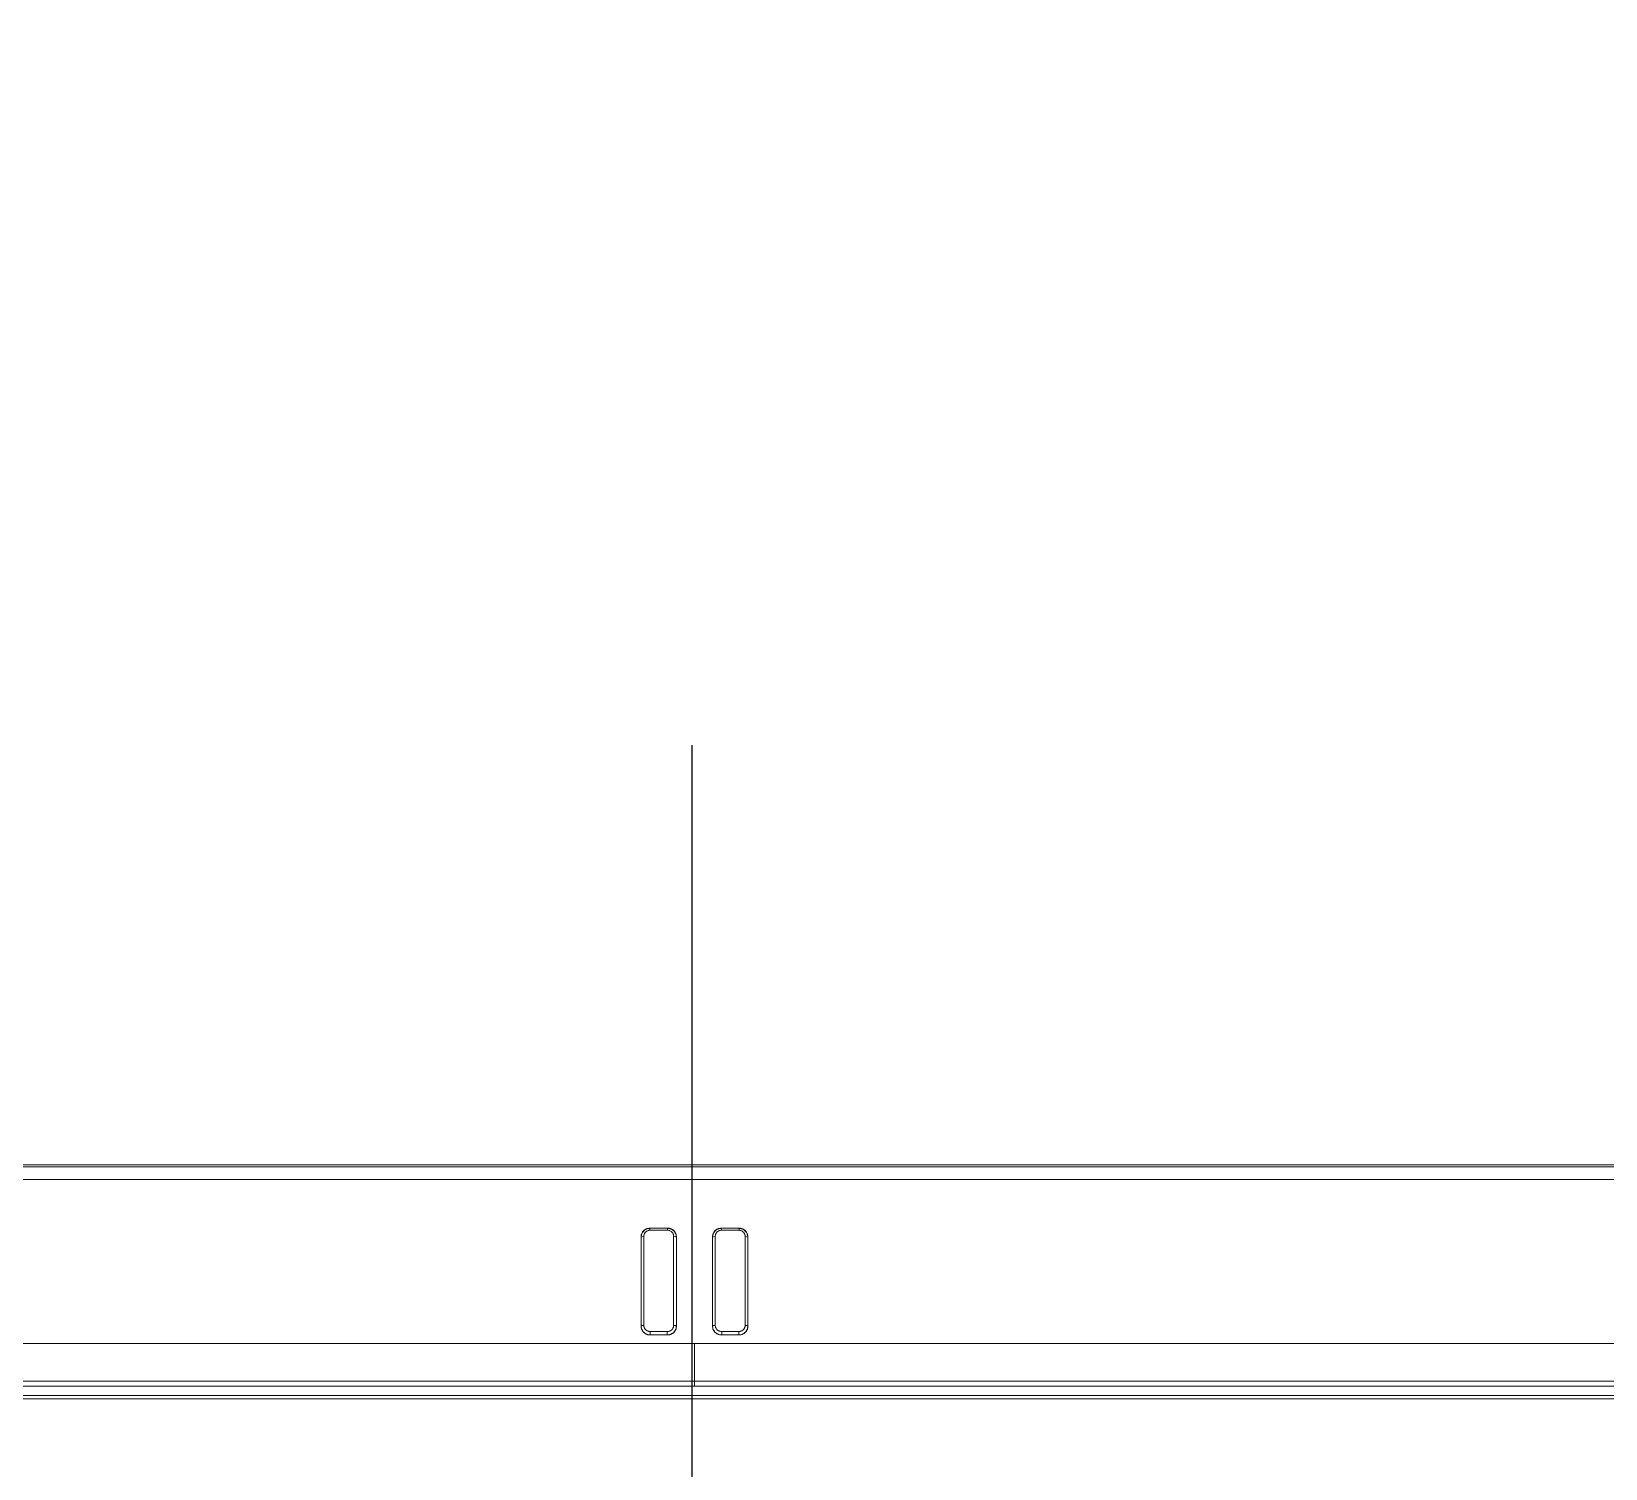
# Model space of a CAD drawing. Header units: inches. Extents: x 405346 to 489838, y -25612 to 14934.
# Drawn here: x 462724.4 to 462891.4, y 4739.4 to 4892 of the extents above; entities that cross this region are included whole.
import ezdxf

# ---------------------------------------------------------------- set-up
doc = ezdxf.new("R2010")
doc.units = ezdxf.units.IN
doc.header["$LTSCALE"] = 200
doc.header["$MEASUREMENT"] = 0
doc.linetypes.add('DH-HID2', pattern=[1.2, 0.8, -0.4])
doc.layers.add('FU-FURM', color=251, linetype='DH-HID2')
doc.layers.add('SS-EQ', color=2, linetype='Continuous', lineweight=20)

# ---------------------------------------------------------------- blocks, each defined once
blk = doc.blocks.new('FLLLL')
at = {"layer": 'FU-FURM'}
blk.add_lwpolyline([(463642, 4459.53), (463642, 2859.53), (462842, 2859.53), (462842, 4459.53)], close=True, dxfattribs=at)
blk = doc.blocks.new('4way무풍')
at = {"layer": 'SS-EQ'}
for p, q in [((-2.83, 443.5), (-4.75, 443.5)), ((-4.73, 443.49), (-2.85, 443.49)), ((-4.73, 443.49), (-4.73, 443.29)), ((-2.85, 443.29), (-4.73, 443.29)), ((-2.85, 443.49), (-2.85, 443.29)), ((4.75, 443.5), (2.83, 443.5)), ((2.85, 443.49), (4.73, 443.49)), ((2.85, 443.29), (2.85, 443.49)), ((4.73, 443.29), (2.85, 443.29)), ((4.73, 443.29), (4.73, 443.49)), ((-265.57, 431.26), (0, 431.26)), ((-4.7, 432.17), (-4.7, 432.53)), ((-4.7, 432.53), (-2.89, 432.53)), ((-2.89, 432.17), (-4.7, 432.17)), ((-4.7, 432.17), (-2.88, 432.17)), ((-2.89, 432.53), (-2.89, 432.17)), ((265.55, 431.26), (0, 431.26)), ((2.88, 432.17), (4.7, 432.17)), ((2.89, 432.53), (4.7, 432.53)), ((2.89, 432.17), (2.89, 432.53)), ((4.7, 432.17), (2.89, 432.17)), ((4.7, 432.17), (4.7, 432.53)), ((-257.01, 426.73), (0, 426.73)), ((0, 426.73), (0, 427.28)), ((0, 426.73), (257.01, 426.73)), ((263.13, 425.73), (-263.13, 425.73)), ((262.95, 425.39), (-262.95, 425.39))]:
    blk.add_line(p, q, dxfattribs=at)
for centre, major_axis, ratio, start_param, end_param in [((-5.37, 442.54), (0.284, 0), 0.291585, 1.570797, 3.050313), ((-2.21, 442.54), (-0.284, 0), 0.291585, 3.232872, 4.712388), ((2.21, 442.54), (0.284, 0), 0.291585, 1.570797, 3.050313), ((5.37, 442.54), (-0.284, 0), 0.291585, 3.232872, 4.712388), ((-5.37, 433.11), (0.284, 0), 0.286394, 1.570798, 3.050501), ((-2.21, 433.11), (0.284, 0), 0.286394, 0.091092, 1.570794), ((2.21, 433.11), (-0.284, 0), 0.286394, 4.712391, 6.192093), ((5.37, 433.11), (0.284, 0), 0.286394, 0.091092, 1.570794)]:
    blk.add_ellipse(centre, major_axis=major_axis, ratio=ratio, start_param=start_param, end_param=end_param, dxfattribs=at)
for points, degree in [([(-268.67, 450), (268.67, 450)], 1), ([(266.49, 450.23), (-266.49, 450.23)], 1), ([(-268.67, 448.66), (-89.56, 448.66), (89.56, 448.66), (268.67, 448.66)], 3), ([(-5.67, 442.56), (-5.67, 442.56), (-5.66, 442.55), (-5.66, 442.55)], 3), ([(-5.67, 442.56), (-5.67, 439.41), (-5.67, 436.26), (-5.67, 433.11)], 3), ([(-5.66, 433.12), (-5.66, 436.27), (-5.66, 439.41), (-5.66, 442.55)], 3), ([(-5.37, 442.62), (-5.37, 439.48), (-5.37, 436.34), (-5.37, 433.2)], 3), ([(-2.21, 433.2), (-2.21, 436.34), (-2.21, 439.48), (-2.21, 442.62)], 3), ([(-1.91, 442.56), (-1.92, 442.56), (-1.92, 442.55), (-1.92, 442.55)], 3), ([(-1.92, 442.55), (-1.92, 439.41), (-1.92, 436.27), (-1.92, 433.12)], 3), ([(-1.91, 433.11), (-1.91, 436.26), (-1.91, 439.41), (-1.91, 442.56)], 3), ([(1.92, 442.55), (1.92, 442.55), (1.92, 442.56), (1.91, 442.56)], 3), ([(1.91, 442.56), (1.91, 439.41), (1.91, 436.26), (1.91, 433.11)], 3), ([(1.92, 433.12), (1.92, 436.27), (1.92, 439.41), (1.92, 442.55)], 3), ([(2.21, 442.62), (2.21, 439.48), (2.21, 436.34), (2.21, 433.2)], 3), ([(5.37, 433.2), (5.37, 436.34), (5.37, 439.48), (5.37, 442.62)], 3), ([(5.67, 442.56), (5.67, 442.56), (5.66, 442.55), (5.66, 442.55)], 3), ([(5.66, 442.55), (5.66, 439.41), (5.66, 436.27), (5.66, 433.12)], 3), ([(5.67, 433.11), (5.67, 436.26), (5.67, 439.41), (5.67, 442.56)], 3), ([(-5.67, 433.11), (-5.67, 433.11), (-5.66, 433.12), (-5.66, 433.12)], 3), ([(-1.91, 433.11), (-1.92, 433.11), (-1.92, 433.12), (-1.92, 433.12)], 3), ([(1.91, 433.11), (1.92, 433.11), (1.92, 433.12), (1.92, 433.12)], 3), ([(5.66, 433.12), (5.66, 433.12), (5.67, 433.11), (5.67, 433.11)], 3), ([(0, 427.28), (0, 428.61), (0, 429.93), (0, 431.26)], 3), ([(0, 427.28), (-88.52, 427.28), (-177.04, 427.28), (-265.56, 427.28)], 3), ([(0, 427.28), (88.51, 427.28), (177.03, 427.28), (265.54, 427.28)], 3)]:
    blk.add_open_spline(points, degree=degree, dxfattribs=at)
for points, knots in [([(-4.75, 443.5), (-4.81, 443.5), (-4.87, 443.5), (-4.97, 443.48), (-5, 443.47), (-5.04, 443.46), (-5.06, 443.45), (-5.08, 443.44), (-5.1, 443.44), (-5.17, 443.4), (-5.22, 443.37), (-5.29, 443.33), (-5.3, 443.32), (-5.32, 443.3), (-5.36, 443.27), (-5.41, 443.22), (-5.45, 443.17), (-5.49, 443.12), (-5.51, 443.1), (-5.56, 443.02), (-5.58, 442.97), (-5.61, 442.88), (-5.62, 442.86), (-5.64, 442.8), (-5.65, 442.77), (-5.66, 442.68), (-5.67, 442.62), (-5.67, 442.56)], [0, 0, 0, 0, 0.125, 0.125, 0.1875, 0.1875, 0.21875, 0.21875, 0.25, 0.25, 0.375, 0.375, 0.40625, 0.40625, 0.4375, 0.5, 0.5625, 0.5625, 0.625, 0.625, 0.75, 0.75, 0.8125, 0.8125, 0.875, 0.875, 1, 1, 1, 1]), ([(-4.73, 443.49), (-4.76, 443.49), (-4.79, 443.48), (-4.85, 443.48), (-4.89, 443.47), (-4.98, 443.45), (-5.03, 443.44), (-5.1, 443.41), (-5.12, 443.4), (-5.15, 443.39), (-5.16, 443.38), (-5.2, 443.36), (-5.23, 443.34), (-5.3, 443.29), (-5.35, 443.25), (-5.41, 443.18), (-5.43, 443.16), (-5.47, 443.11), (-5.49, 443.09), (-5.54, 443.01), (-5.56, 442.96), (-5.59, 442.89), (-5.6, 442.87), (-5.61, 442.85), (-5.61, 442.83), (-5.63, 442.79), (-5.63, 442.76), (-5.65, 442.67), (-5.66, 442.61), (-5.66, 442.55)], [0, 0, 0, 0, 0.0625, 0.0625, 0.125, 0.125, 0.25, 0.25, 0.28125, 0.28125, 0.3125, 0.3125, 0.375, 0.375, 0.5, 0.5, 0.5625, 0.5625, 0.625, 0.625, 0.75, 0.75, 0.78125, 0.78125, 0.8125, 0.8125, 0.875, 0.875, 1, 1, 1, 1]), ([(-4.73, 443.29), (-4.75, 443.29), (-4.78, 443.28), (-4.82, 443.28), (-4.84, 443.28), (-4.91, 443.26), (-4.95, 443.25), (-5, 443.23), (-5.01, 443.22), (-5.03, 443.21), (-5.04, 443.21), (-5.06, 443.19), (-5.08, 443.18), (-5.13, 443.14), (-5.17, 443.12), (-5.2, 443.08), (-5.21, 443.07), (-5.22, 443.05), (-5.24, 443.03), (-5.26, 443), (-5.3, 442.95), (-5.31, 442.91), (-5.33, 442.86), (-5.34, 442.85), (-5.34, 442.83), (-5.35, 442.8), (-5.36, 442.77), (-5.37, 442.71), (-5.37, 442.67), (-5.37, 442.62)], [0, 0, 0, 0, 0.0625, 0.0625, 0.125, 0.125, 0.25, 0.25, 0.28125, 0.28125, 0.3125, 0.3125, 0.375, 0.375, 0.5, 0.5, 0.53125, 0.53125, 0.5625, 0.625, 0.625, 0.75, 0.75, 0.78125, 0.78125, 0.8125, 0.875, 0.875, 1, 1, 1, 1]), ([(-4.75, 443.5), (-4.75, 443.5), (-4.75, 443.5), (-4.74, 443.5), (-4.74, 443.49), (-4.73, 443.49)], [0, 0, 0, 0, 0.114089, 0.114089, 1, 1, 1, 1]), ([(-2.83, 443.5), (-2.83, 443.5), (-2.83, 443.5), (-2.84, 443.5), (-2.84, 443.49), (-2.85, 443.49)], [0, 0, 0, 0, 0.114089, 0.114089, 1, 1, 1, 1]), ([(-1.92, 442.55), (-1.92, 442.61), (-1.93, 442.67), (-1.95, 442.76), (-1.96, 442.79), (-1.97, 442.85), (-1.98, 442.88), (-2.02, 442.96), (-2.04, 443.01), (-2.09, 443.08), (-2.09, 443.09), (-2.11, 443.11), (-2.12, 443.13), (-2.15, 443.16), (-2.19, 443.21), (-2.25, 443.26), (-2.28, 443.29), (-2.31, 443.31), (-2.32, 443.32), (-2.38, 443.36), (-2.44, 443.39), (-2.51, 443.42), (-2.52, 443.42), (-2.55, 443.43), (-2.56, 443.44), (-2.61, 443.45), (-2.64, 443.46), (-2.73, 443.48), (-2.79, 443.49), (-2.85, 443.49)], [0, 0, 0, 0, 0.125, 0.125, 0.1875, 0.1875, 0.25, 0.25, 0.375, 0.375, 0.40625, 0.40625, 0.4375, 0.4375, 0.5, 0.5625, 0.59375, 0.59375, 0.625, 0.625, 0.75, 0.75, 0.78125, 0.78125, 0.8125, 0.8125, 0.875, 0.875, 1, 1, 1, 1]), ([(-2.21, 442.62), (-2.21, 442.67), (-2.21, 442.71), (-2.22, 442.77), (-2.23, 442.79), (-2.24, 442.83), (-2.24, 442.85), (-2.27, 442.91), (-2.29, 442.95), (-2.32, 443), (-2.33, 443.02), (-2.36, 443.05), (-2.39, 443.09), (-2.42, 443.12), (-2.44, 443.14), (-2.45, 443.14), (-2.47, 443.16), (-2.47, 443.16), (-2.52, 443.19), (-2.56, 443.22), (-2.61, 443.24), (-2.62, 443.24), (-2.64, 443.25), (-2.65, 443.25), (-2.68, 443.26), (-2.7, 443.27), (-2.76, 443.28), (-2.81, 443.29), (-2.85, 443.29)], [0, 0, 0, 0, 0.125, 0.125, 0.1875, 0.1875, 0.25, 0.25, 0.375, 0.375, 0.4375, 0.4375, 0.5, 0.5625, 0.5625, 0.59375, 0.59375, 0.625, 0.625, 0.75, 0.75, 0.78125, 0.78125, 0.8125, 0.8125, 0.875, 0.875, 1, 1, 1, 1]), ([(-1.91, 442.56), (-1.91, 442.62), (-1.92, 442.68), (-1.93, 442.77), (-1.94, 442.8), (-1.95, 442.84), (-1.96, 442.85), (-1.97, 442.88), (-1.97, 442.9), (-2, 442.97), (-2.03, 443.02), (-2.07, 443.1), (-2.09, 443.12), (-2.12, 443.16), (-2.13, 443.17), (-2.15, 443.19), (-2.16, 443.21), (-2.21, 443.26), (-2.26, 443.3), (-2.33, 443.36), (-2.36, 443.37), (-2.4, 443.39), (-2.41, 443.4), (-2.44, 443.42), (-2.45, 443.42), (-2.52, 443.45), (-2.58, 443.47), (-2.67, 443.49), (-2.71, 443.5), (-2.77, 443.5), (-2.8, 443.5), (-2.83, 443.5)], [0, 0, 0, 0, 0.125, 0.125, 0.1875, 0.1875, 0.21875, 0.21875, 0.25, 0.25, 0.375, 0.375, 0.4375, 0.4375, 0.46875, 0.46875, 0.5, 0.5, 0.625, 0.625, 0.6875, 0.6875, 0.71875, 0.71875, 0.75, 0.75, 0.875, 0.875, 0.9375, 0.9375, 1, 1, 1, 1]), ([(2.83, 443.5), (2.77, 443.5), (2.71, 443.5), (2.62, 443.48), (2.59, 443.47), (2.54, 443.46), (2.53, 443.45), (2.5, 443.44), (2.48, 443.44), (2.41, 443.4), (2.36, 443.37), (2.29, 443.33), (2.28, 443.32), (2.26, 443.3), (2.22, 443.27), (2.17, 443.22), (2.13, 443.17), (2.09, 443.12), (2.07, 443.1), (2.03, 443.02), (2, 442.97), (1.97, 442.88), (1.96, 442.86), (1.94, 442.8), (1.93, 442.77), (1.92, 442.68), (1.91, 442.62), (1.91, 442.56)], [0, 0, 0, 0, 0.125, 0.125, 0.1875, 0.1875, 0.21875, 0.21875, 0.25, 0.25, 0.375, 0.375, 0.40625, 0.40625, 0.4375, 0.5, 0.5625, 0.5625, 0.625, 0.625, 0.75, 0.75, 0.8125, 0.8125, 0.875, 0.875, 1, 1, 1, 1]), ([(2.85, 443.49), (2.79, 443.49), (2.73, 443.48), (2.64, 443.46), (2.61, 443.45), (2.56, 443.44), (2.55, 443.43), (2.52, 443.42), (2.51, 443.42), (2.44, 443.39), (2.38, 443.36), (2.32, 443.32), (2.31, 443.31), (2.28, 443.29), (2.25, 443.26), (2.19, 443.21), (2.15, 443.16), (2.12, 443.13), (2.11, 443.11), (2.09, 443.09), (2.09, 443.08), (2.04, 443.01), (2.02, 442.96), (1.98, 442.88), (1.97, 442.85), (1.96, 442.79), (1.95, 442.76), (1.93, 442.67), (1.92, 442.61), (1.92, 442.55)], [0, 0, 0, 0, 0.125, 0.125, 0.1875, 0.1875, 0.21875, 0.21875, 0.25, 0.25, 0.375, 0.375, 0.40625, 0.40625, 0.4375, 0.5, 0.5625, 0.5625, 0.59375, 0.59375, 0.625, 0.625, 0.75, 0.75, 0.8125, 0.8125, 0.875, 0.875, 1, 1, 1, 1]), ([(2.85, 443.29), (2.81, 443.29), (2.76, 443.28), (2.7, 443.27), (2.68, 443.26), (2.65, 443.25), (2.64, 443.25), (2.62, 443.24), (2.61, 443.24), (2.56, 443.22), (2.52, 443.19), (2.47, 443.16), (2.47, 443.16), (2.45, 443.14), (2.44, 443.14), (2.42, 443.12), (2.39, 443.09), (2.36, 443.05), (2.33, 443.02), (2.32, 443), (2.29, 442.95), (2.27, 442.91), (2.24, 442.85), (2.24, 442.83), (2.23, 442.79), (2.22, 442.77), (2.21, 442.71), (2.21, 442.67), (2.21, 442.62)], [0, 0, 0, 0, 0.125, 0.125, 0.1875, 0.1875, 0.21875, 0.21875, 0.25, 0.25, 0.375, 0.375, 0.40625, 0.40625, 0.4375, 0.4375, 0.5, 0.5625, 0.5625, 0.625, 0.625, 0.75, 0.75, 0.8125, 0.8125, 0.875, 0.875, 1, 1, 1, 1]), ([(2.83, 443.5), (2.83, 443.5), (2.83, 443.5), (2.84, 443.5), (2.84, 443.49), (2.85, 443.49)], [0, 0, 0, 0, 0.114089, 0.114089, 1, 1, 1, 1]), ([(4.73, 443.49), (4.74, 443.49), (4.74, 443.5), (4.75, 443.5), (4.75, 443.5), (4.75, 443.5)], [0, 0, 0, 0, 0.885911, 0.885911, 1, 1, 1, 1]), ([(5.66, 442.55), (5.66, 442.61), (5.65, 442.67), (5.63, 442.76), (5.63, 442.79), (5.61, 442.83), (5.61, 442.85), (5.6, 442.87), (5.59, 442.89), (5.56, 442.96), (5.54, 443.01), (5.49, 443.09), (5.47, 443.11), (5.43, 443.16), (5.41, 443.18), (5.35, 443.25), (5.3, 443.29), (5.23, 443.34), (5.2, 443.36), (5.16, 443.38), (5.15, 443.39), (5.12, 443.4), (5.11, 443.41), (5.03, 443.44), (4.98, 443.45), (4.89, 443.47), (4.85, 443.48), (4.79, 443.48), (4.76, 443.49), (4.73, 443.49)], [0, 0, 0, 0, 0.125, 0.125, 0.1875, 0.1875, 0.21875, 0.21875, 0.25, 0.25, 0.375, 0.375, 0.4375, 0.4375, 0.5, 0.5, 0.625, 0.625, 0.6875, 0.6875, 0.71875, 0.71875, 0.75, 0.75, 0.875, 0.875, 0.9375, 0.9375, 1, 1, 1, 1]), ([(5.37, 442.62), (5.37, 442.67), (5.37, 442.71), (5.36, 442.77), (5.35, 442.8), (5.34, 442.83), (5.34, 442.85), (5.33, 442.86), (5.31, 442.91), (5.3, 442.95), (5.26, 443), (5.24, 443.03), (5.22, 443.05), (5.21, 443.07), (5.2, 443.08), (5.17, 443.12), (5.13, 443.14), (5.08, 443.18), (5.06, 443.19), (5.04, 443.21), (5.03, 443.21), (5.01, 443.22), (5, 443.23), (4.95, 443.25), (4.91, 443.26), (4.84, 443.28), (4.82, 443.28), (4.78, 443.28), (4.75, 443.29), (4.73, 443.29)], [0, 0, 0, 0, 0.125, 0.125, 0.1875, 0.21875, 0.21875, 0.25, 0.25, 0.375, 0.375, 0.4375, 0.46875, 0.46875, 0.5, 0.5, 0.625, 0.625, 0.6875, 0.6875, 0.71875, 0.71875, 0.75, 0.75, 0.875, 0.875, 0.9375, 0.9375, 1, 1, 1, 1]), ([(5.67, 442.56), (5.67, 442.62), (5.66, 442.68), (5.65, 442.77), (5.64, 442.8), (5.63, 442.84), (5.62, 442.85), (5.61, 442.88), (5.61, 442.9), (5.58, 442.97), (5.56, 443.02), (5.51, 443.1), (5.49, 443.12), (5.46, 443.16), (5.45, 443.17), (5.43, 443.19), (5.42, 443.21), (5.37, 443.26), (5.33, 443.3), (5.25, 443.36), (5.22, 443.37), (5.18, 443.39), (5.17, 443.4), (5.14, 443.42), (5.13, 443.42), (5.06, 443.45), (5, 443.47), (4.91, 443.49), (4.88, 443.5), (4.81, 443.5), (4.78, 443.5), (4.75, 443.5)], [0, 0, 0, 0, 0.125, 0.125, 0.1875, 0.1875, 0.21875, 0.21875, 0.25, 0.25, 0.375, 0.375, 0.4375, 0.4375, 0.46875, 0.46875, 0.5, 0.5, 0.625, 0.625, 0.6875, 0.6875, 0.71875, 0.71875, 0.75, 0.75, 0.875, 0.875, 0.9375, 0.9375, 1, 1, 1, 1]), ([(-5.67, 433.11), (-5.67, 433.05), (-5.66, 432.99), (-5.64, 432.9), (-5.64, 432.87), (-5.62, 432.81), (-5.61, 432.78), (-5.57, 432.7), (-5.54, 432.64), (-5.49, 432.57), (-5.47, 432.54), (-5.43, 432.49), (-5.41, 432.47), (-5.34, 432.4), (-5.29, 432.36), (-5.21, 432.31), (-5.19, 432.3), (-5.13, 432.27), (-5.07, 432.24), (-5.01, 432.22), (-4.95, 432.2), (-4.92, 432.19), (-4.83, 432.17), (-4.76, 432.17), (-4.7, 432.17)], [0, 0, 0, 0, 0.125, 0.125, 0.1875, 0.1875, 0.25, 0.25, 0.375, 0.375, 0.4375, 0.4375, 0.5, 0.5, 0.625, 0.625, 0.6875, 0.6875, 0.75, 0.8125, 0.8125, 0.875, 0.875, 1, 1, 1, 1]), ([(-5.66, 433.12), (-5.66, 433.06), (-5.65, 433), (-5.64, 432.92), (-5.63, 432.91), (-5.63, 432.88), (-5.62, 432.86), (-5.61, 432.82), (-5.59, 432.76), (-5.55, 432.69), (-5.53, 432.65), (-5.51, 432.62), (-5.51, 432.61), (-5.46, 432.54), (-5.42, 432.5), (-5.36, 432.43), (-5.33, 432.41), (-5.3, 432.38), (-5.28, 432.37), (-5.26, 432.35), (-5.25, 432.34), (-5.18, 432.3), (-5.12, 432.27), (-5.05, 432.24), (-5.04, 432.23), (-5.01, 432.22), (-4.99, 432.22), (-4.95, 432.2), (-4.92, 432.2), (-4.82, 432.18), (-4.76, 432.17), (-4.7, 432.17)], [0, 0, 0, 0, 0.125, 0.125, 0.15625, 0.15625, 0.1875, 0.1875, 0.25, 0.3125, 0.34375, 0.34375, 0.375, 0.375, 0.5, 0.5, 0.5625, 0.5625, 0.59375, 0.59375, 0.625, 0.625, 0.75, 0.75, 0.78125, 0.78125, 0.8125, 0.8125, 0.875, 0.875, 1, 1, 1, 1]), ([(-5.37, 433.2), (-5.37, 433.15), (-5.37, 433.11), (-5.36, 433.05), (-5.35, 433.03), (-5.34, 432.98), (-5.32, 432.94), (-5.31, 432.91), (-5.29, 432.88), (-5.28, 432.87), (-5.27, 432.85), (-5.27, 432.84), (-5.24, 432.79), (-5.21, 432.76), (-5.16, 432.72), (-5.15, 432.7), (-5.12, 432.68), (-5.11, 432.67), (-5.09, 432.66), (-5.08, 432.65), (-5.04, 432.62), (-5, 432.6), (-4.95, 432.58), (-4.94, 432.58), (-4.92, 432.57), (-4.9, 432.57), (-4.87, 432.56), (-4.85, 432.55), (-4.79, 432.54), (-4.74, 432.53), (-4.7, 432.53)], [0, 0, 0, 0, 0.125, 0.125, 0.1875, 0.1875, 0.25, 0.3125, 0.3125, 0.34375, 0.34375, 0.375, 0.375, 0.5, 0.5, 0.5625, 0.5625, 0.59375, 0.59375, 0.625, 0.625, 0.75, 0.75, 0.78125, 0.78125, 0.8125, 0.8125, 0.875, 0.875, 1, 1, 1, 1]), ([(-2.89, 432.53), (-2.84, 432.53), (-2.8, 432.54), (-2.71, 432.56), (-2.66, 432.57), (-2.6, 432.6), (-2.58, 432.6), (-2.54, 432.63), (-2.52, 432.64), (-2.47, 432.67), (-2.44, 432.7), (-2.39, 432.75), (-2.37, 432.76), (-2.35, 432.8), (-2.33, 432.81), (-2.3, 432.87), (-2.28, 432.91), (-2.25, 432.96), (-2.24, 432.99), (-2.23, 433.03), (-2.22, 433.05), (-2.21, 433.11), (-2.21, 433.15), (-2.21, 433.2)], [0, 0, 0, 0, 0.125, 0.125, 0.25, 0.25, 0.3125, 0.3125, 0.375, 0.375, 0.5, 0.5, 0.5625, 0.5625, 0.625, 0.625, 0.75, 0.75, 0.8125, 0.8125, 0.875, 0.875, 1, 1, 1, 1]), ([(-1.92, 433.12), (-1.92, 433.06), (-1.93, 433), (-1.95, 432.91), (-1.95, 432.88), (-1.97, 432.82), (-1.98, 432.79), (-2.02, 432.7), (-2.05, 432.65), (-2.1, 432.57), (-2.12, 432.55), (-2.16, 432.5), (-2.18, 432.47), (-2.25, 432.41), (-2.3, 432.37), (-2.37, 432.32), (-2.4, 432.3), (-2.46, 432.27), (-2.51, 432.24), (-2.57, 432.22), (-2.63, 432.2), (-2.66, 432.2), (-2.76, 432.18), (-2.82, 432.17), (-2.89, 432.17)], [0, 0, 0, 0, 0.125, 0.125, 0.1875, 0.1875, 0.25, 0.25, 0.375, 0.375, 0.4375, 0.4375, 0.5, 0.5, 0.625, 0.625, 0.6875, 0.6875, 0.75, 0.8125, 0.8125, 0.875, 0.875, 1, 1, 1, 1]), ([(-2.88, 432.17), (-2.82, 432.17), (-2.75, 432.17), (-2.66, 432.19), (-2.63, 432.2), (-2.58, 432.21), (-2.57, 432.22), (-2.54, 432.23), (-2.52, 432.23), (-2.45, 432.26), (-2.39, 432.29), (-2.33, 432.34), (-2.32, 432.35), (-2.29, 432.37), (-2.28, 432.37), (-2.24, 432.4), (-2.22, 432.43), (-2.15, 432.49), (-2.11, 432.54), (-2.07, 432.6), (-2.06, 432.62), (-2.04, 432.64), (-2.02, 432.68), (-1.98, 432.75), (-1.96, 432.81), (-1.95, 432.85), (-1.95, 432.87), (-1.94, 432.9), (-1.93, 432.91), (-1.92, 432.99), (-1.91, 433.05), (-1.91, 433.11)], [0, 0, 0, 0, 0.125, 0.125, 0.1875, 0.1875, 0.21875, 0.21875, 0.25, 0.25, 0.375, 0.375, 0.40625, 0.40625, 0.4375, 0.4375, 0.5, 0.5, 0.625, 0.625, 0.65625, 0.65625, 0.6875, 0.75, 0.8125, 0.8125, 0.84375, 0.84375, 0.875, 0.875, 1, 1, 1, 1]), ([(1.91, 433.11), (1.91, 433.05), (1.92, 432.99), (1.94, 432.9), (1.95, 432.87), (1.96, 432.81), (1.97, 432.78), (2.01, 432.7), (2.04, 432.64), (2.09, 432.57), (2.11, 432.54), (2.15, 432.49), (2.17, 432.47), (2.24, 432.4), (2.29, 432.36), (2.37, 432.31), (2.39, 432.3), (2.45, 432.27), (2.51, 432.24), (2.57, 432.22), (2.63, 432.2), (2.66, 432.19), (2.75, 432.17), (2.82, 432.17), (2.88, 432.17)], [0, 0, 0, 0, 0.125, 0.125, 0.1875, 0.1875, 0.25, 0.25, 0.375, 0.375, 0.4375, 0.4375, 0.5, 0.5, 0.625, 0.625, 0.6875, 0.6875, 0.75, 0.8125, 0.8125, 0.875, 0.875, 1, 1, 1, 1]), ([(2.89, 432.17), (2.82, 432.17), (2.76, 432.18), (2.66, 432.2), (2.63, 432.2), (2.57, 432.22), (2.51, 432.24), (2.46, 432.27), (2.4, 432.3), (2.37, 432.32), (2.3, 432.37), (2.25, 432.41), (2.18, 432.47), (2.16, 432.5), (2.12, 432.55), (2.1, 432.57), (2.05, 432.65), (2.02, 432.7), (1.98, 432.79), (1.97, 432.82), (1.95, 432.88), (1.95, 432.91), (1.93, 433), (1.92, 433.06), (1.92, 433.12)], [0, 0, 0, 0, 0.125, 0.125, 0.1875, 0.1875, 0.25, 0.3125, 0.3125, 0.375, 0.375, 0.5, 0.5, 0.5625, 0.5625, 0.625, 0.625, 0.75, 0.75, 0.8125, 0.8125, 0.875, 0.875, 1, 1, 1, 1]), ([(2.21, 433.2), (2.21, 433.15), (2.21, 433.11), (2.22, 433.05), (2.23, 433.03), (2.24, 432.99), (2.25, 432.96), (2.28, 432.91), (2.3, 432.87), (2.33, 432.81), (2.35, 432.8), (2.37, 432.76), (2.39, 432.75), (2.44, 432.7), (2.47, 432.67), (2.52, 432.64), (2.54, 432.63), (2.58, 432.6), (2.6, 432.6), (2.66, 432.57), (2.71, 432.56), (2.8, 432.54), (2.84, 432.53), (2.89, 432.53)], [0, 0, 0, 0, 0.125, 0.125, 0.1875, 0.1875, 0.25, 0.25, 0.375, 0.375, 0.4375, 0.4375, 0.5, 0.5, 0.625, 0.625, 0.6875, 0.6875, 0.75, 0.75, 0.875, 0.875, 1, 1, 1, 1]), ([(4.7, 432.53), (4.74, 432.53), (4.79, 432.54), (4.85, 432.55), (4.87, 432.56), (4.91, 432.57), (4.92, 432.57), (4.94, 432.58), (4.95, 432.58), (5, 432.6), (5.04, 432.62), (5.08, 432.65), (5.09, 432.66), (5.11, 432.67), (5.12, 432.68), (5.15, 432.7), (5.16, 432.72), (5.21, 432.76), (5.24, 432.79), (5.27, 432.84), (5.27, 432.85), (5.28, 432.87), (5.29, 432.88), (5.31, 432.91), (5.32, 432.94), (5.34, 432.98), (5.35, 433.03), (5.36, 433.05), (5.37, 433.11), (5.37, 433.15), (5.37, 433.2)], [0, 0, 0, 0, 0.125, 0.125, 0.1875, 0.1875, 0.21875, 0.21875, 0.25, 0.25, 0.375, 0.375, 0.40625, 0.40625, 0.4375, 0.4375, 0.5, 0.5, 0.625, 0.625, 0.65625, 0.65625, 0.6875, 0.6875, 0.75, 0.8125, 0.8125, 0.875, 0.875, 1, 1, 1, 1]), ([(4.7, 432.17), (4.76, 432.17), (4.82, 432.18), (4.92, 432.2), (4.95, 432.2), (4.99, 432.22), (5.01, 432.22), (5.04, 432.23), (5.05, 432.24), (5.12, 432.27), (5.18, 432.3), (5.25, 432.34), (5.26, 432.35), (5.28, 432.37), (5.3, 432.38), (5.33, 432.41), (5.36, 432.43), (5.42, 432.5), (5.46, 432.54), (5.51, 432.61), (5.51, 432.62), (5.53, 432.65), (5.55, 432.69), (5.59, 432.76), (5.61, 432.82), (5.62, 432.86), (5.63, 432.88), (5.63, 432.91), (5.64, 432.92), (5.65, 433), (5.66, 433.06), (5.66, 433.12)], [0, 0, 0, 0, 0.125, 0.125, 0.1875, 0.1875, 0.21875, 0.21875, 0.25, 0.25, 0.375, 0.375, 0.40625, 0.40625, 0.4375, 0.4375, 0.5, 0.5, 0.625, 0.625, 0.65625, 0.65625, 0.6875, 0.75, 0.8125, 0.8125, 0.84375, 0.84375, 0.875, 0.875, 1, 1, 1, 1]), ([(4.7, 432.17), (4.76, 432.17), (4.83, 432.17), (4.92, 432.19), (4.95, 432.2), (5, 432.21), (5.01, 432.22), (5.04, 432.23), (5.06, 432.23), (5.13, 432.26), (5.19, 432.29), (5.25, 432.34), (5.27, 432.35), (5.29, 432.37), (5.3, 432.37), (5.34, 432.4), (5.36, 432.43), (5.43, 432.49), (5.47, 432.54), (5.52, 432.6), (5.52, 432.62), (5.54, 432.64), (5.56, 432.68), (5.6, 432.75), (5.62, 432.81), (5.63, 432.85), (5.64, 432.87), (5.64, 432.9), (5.65, 432.91), (5.66, 432.99), (5.67, 433.05), (5.67, 433.11)], [0, 0, 0, 0, 0.125, 0.125, 0.1875, 0.1875, 0.21875, 0.21875, 0.25, 0.25, 0.375, 0.375, 0.40625, 0.40625, 0.4375, 0.4375, 0.5, 0.5, 0.625, 0.625, 0.65625, 0.65625, 0.6875, 0.75, 0.8125, 0.8125, 0.84375, 0.84375, 0.875, 0.875, 1, 1, 1, 1]), ([(-4.7, 432.17), (-4.7, 432.17), (-4.7, 432.17), (-4.7, 432.17), (-4.7, 432.17), (-4.7, 432.17)], [0, 0, 0, 0, 0.279967, 0.279967, 1, 1, 1, 1]), ([(-2.88, 432.17), (-2.88, 432.17), (-2.88, 432.17), (-2.88, 432.17), (-2.88, 432.17), (-2.89, 432.17)], [0, 0, 0, 0, 0.279967, 0.279967, 1, 1, 1, 1]), ([(2.89, 432.17), (2.88, 432.17), (2.88, 432.17), (2.88, 432.17), (2.88, 432.17), (2.88, 432.17)], [0, 0, 0, 0, 0.720033, 0.720033, 1, 1, 1, 1]), ([(4.7, 432.17), (4.7, 432.17), (4.7, 432.17), (4.7, 432.17), (4.7, 432.17), (4.7, 432.17)], [0, 0, 0, 0, 0.279967, 0.279967, 1, 1, 1, 1])]:
    blk.add_open_spline(points, degree=3, knots=knots, dxfattribs=at)

msp = doc.modelspace()

# ---------------------------------------------------------------- block references
for name, p in [('FLLLL', (-47.5, 596.66)), ('4way무풍', (462794.73, 4321.43))]:
    msp.add_blockref(name, p)

doc.saveas('drawing.dxf')
